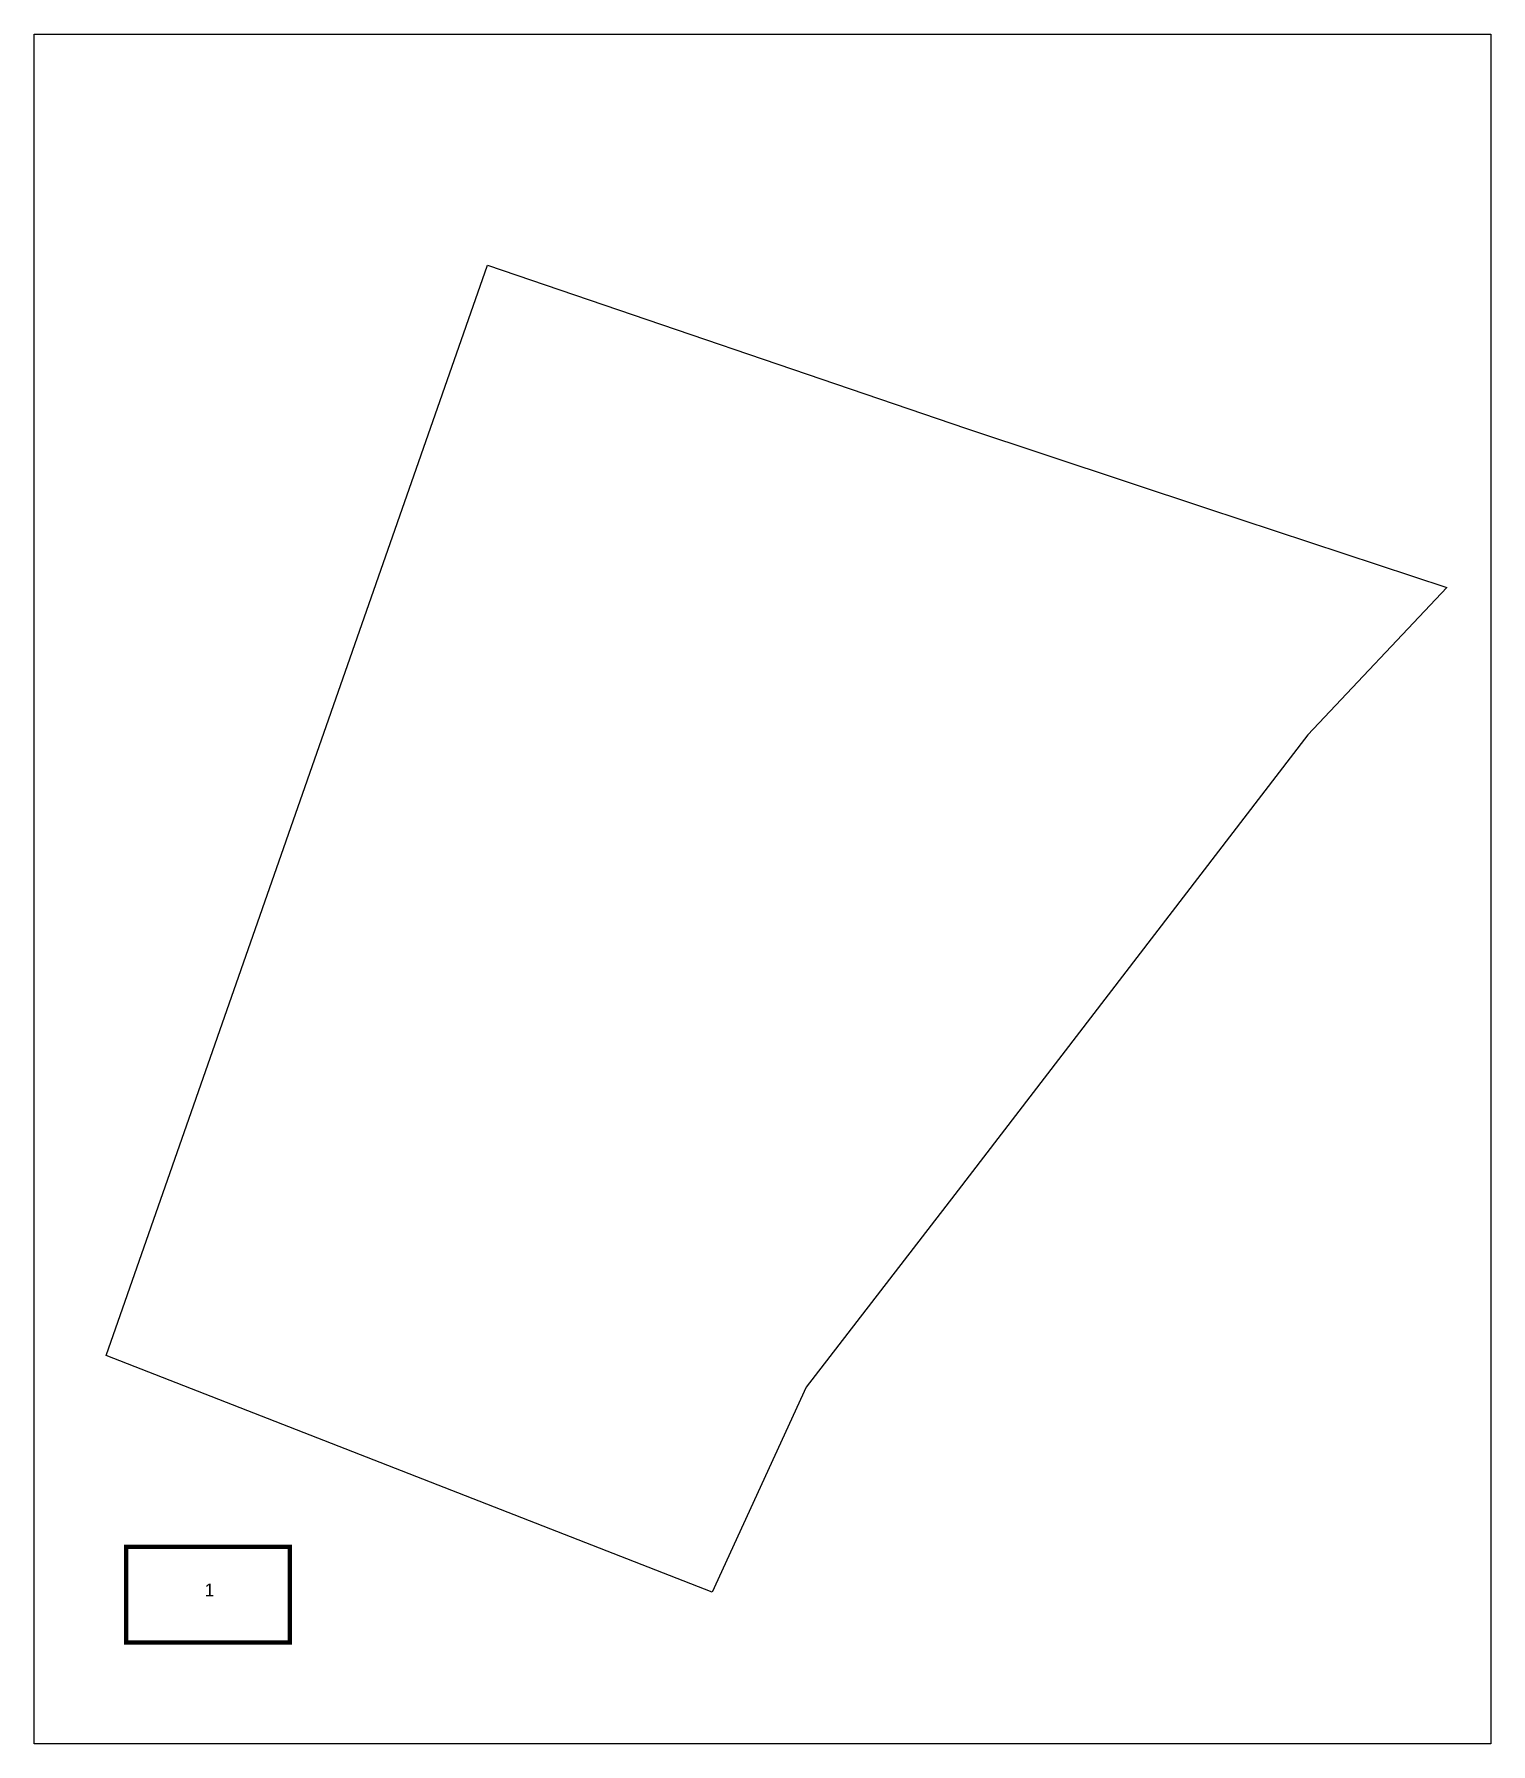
# Model space of a CAD drawing. Extents: x 219370.5 to 219428, y 629390.4 to 629457.9.
import ezdxf

# ---------------------------------------------------------------- set-up
doc = ezdxf.new("R2010")
doc.units = 0
doc.header["$LTSCALE"] = 2.5
doc.layers.get('0').update_dxf_attribs({"linetype": 'CONTINUOUS'})
doc.layers.add('hadpasa', color=255, linetype='CONTINUOUS')
doc.layers.add('pgvul1', color=253, linetype='CONTINUOUS')
doc.styles.add('style1', font='hebtxt.shx')

# ---------------------------------------------------------------- blocks, each defined once
blk = doc.blocks.new('hadpasa')
at = {"layer": 'hadpasa', "const_width": 0.25}
blk.add_lwpolyline([(-4.821, -2.883), (-4.821, 2.644), (4.655, 2.644), (4.655, -2.883)], close=True, dxfattribs=at)
at = {"style": 'style1', "flags": 1}
for tag, p in [('SIZE', (-0.385, 1.605)), ('SCALE', (-0.349, 0.675)), ('PAGES', (-0.32, -1.125))]:
    blk.add_attdef(tag, p, '', height=0.75, dxfattribs=at)
at = {"style": 'style1'}
blk.add_attdef('PAGE', (-0.278, -0.219), '', height=0.75, dxfattribs=at)

msp = doc.modelspace()

# ---------------------------------------------------------------- linework, layer by layer
at = {"layer": 'hadpasa'}
msp.add_lwpolyline([(219370.501, 629457.888), (219428.001, 629457.888), (219428.001, 629390.388), (219370.501, 629390.388)], close=True, dxfattribs=at)
at = {"layer": 'pgvul1', "flags": 128}
msp.add_lwpolyline([(219388.39, 629448.77), (219407.299, 629442.313), (219416.784, 629439.176), (219426.27, 629436.04), (219420.783, 629430.223), (219406.84, 629412.07), (219400.969, 629404.469), (219397.263, 629396.373), (219373.34, 629405.72)], close=True, dxfattribs=at)

# ---------------------------------------------------------------- block references
at = {"layer": 'hadpasa', "xscale": 0.6825274316361174, "yscale": 0.6825274316361174, "zscale": 0.6825274316361174}
msp.add_blockref('hadpasa', (219377.418, 629396.354), dxfattribs=at).add_auto_attribs({'PAGE': '1'})

doc.saveas('drawing.dxf')
